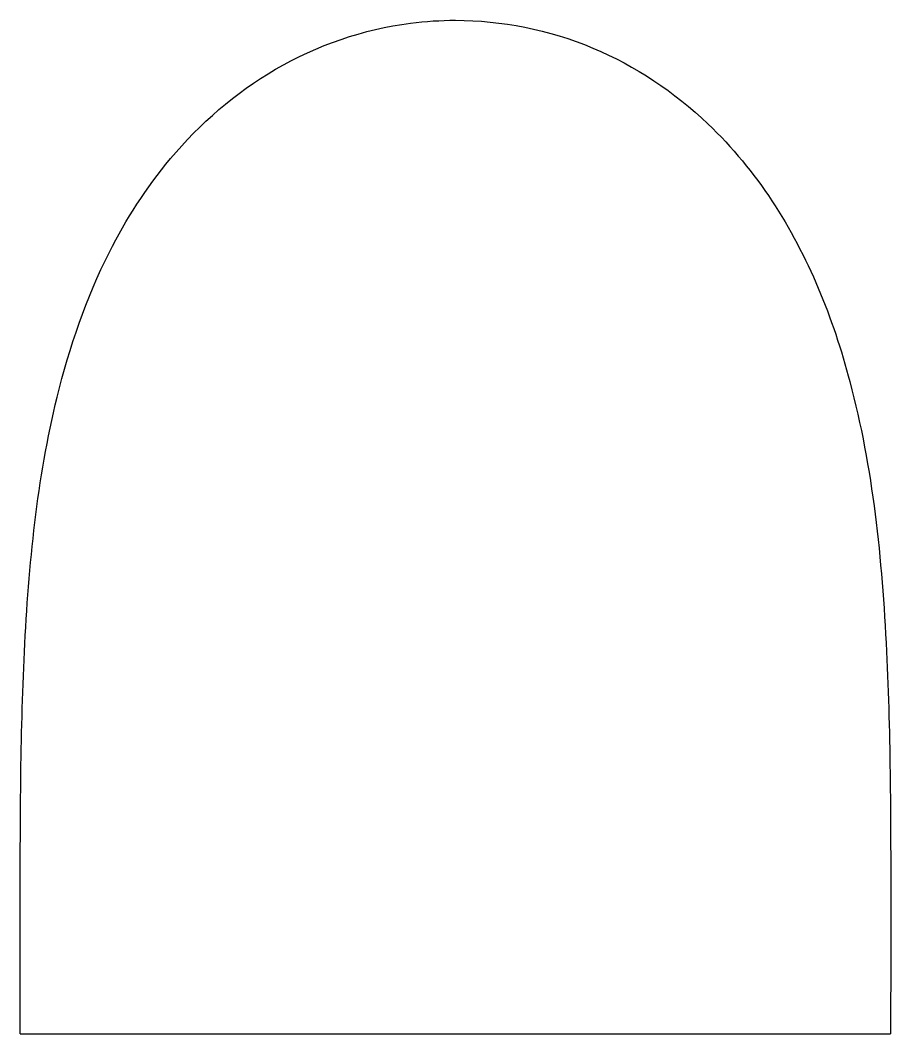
# Model space of a CAD drawing. Header units: millimetres. Extents: x 0 to 125, y 0 to 146.
import ezdxf

# ---------------------------------------------------------------- set-up
doc = ezdxf.new("R2010")
doc.units = ezdxf.units.MM

msp = doc.modelspace()

# ---------------------------------------------------------------- linework, layer by layer
msp.add_line((0, 0), (124.98, 0))
for points, knots in [([(-0.01, 17.62), (-0.01, 29.96), (-0.01, 42.5), (0.59, 54.86), (1.19, 67.35), (2.42, 79.67), (5.29, 91.38), (7.06, 98.62), (9.45, 105.61), (12.79, 112.22), (15.17, 116.92), (18.03, 121.43), (21.56, 125.65), (25.75, 130.66), (30.89, 135.13), (36.64, 138.48), (42.64, 141.97), (49.31, 144.24), (56.03, 145.11), (58.19, 145.39), (60.35, 145.52), (62.49, 145.52)], [2.689452, 2.689452, 2.689452, 2.689452, 6.331435, 6.331435, 6.331435, 10.010256, 10.010256, 10.010256, 12.282887, 12.282887, 12.282887, 13.901056, 13.901056, 13.901056, 15.822601, 15.822601, 15.822601, 17.823047, 17.823047, 17.823047, 18.46506, 18.46506, 18.46506, 18.46506]), ([(62.49, 145.52), (69.1, 145.52), (75.9, 144.18), (82.21, 141.54), (88.31, 138.98), (93.95, 135.21), (98.73, 130.65), (102.27, 127.28), (105.34, 123.52), (107.91, 119.61), (113.2, 111.6), (116.69, 102.82), (119.12, 93.63), (122.41, 81.27), (123.75, 68.17), (124.39, 54.89), (124.99, 42.52), (124.99, 29.97), (124.99, 17.62)], [18.46506, 18.46506, 18.46506, 18.46506, 20.447349, 20.447349, 20.447349, 22.362051, 22.362051, 22.362051, 23.777376, 23.777376, 23.777376, 26.683462, 26.683462, 26.683462, 30.595705, 30.595705, 30.595705, 34.240667, 34.240667, 34.240667, 34.240667])]:
    msp.add_open_spline(points, degree=3, knots=knots)
for points in [[(0, 0), (0, 5.8), (-0.01, 11.68), (-0.01, 17.62)], [(124.99, 17.62), (124.99, 11.68), (124.98, 5.8), (124.98, 0)]]:
    msp.add_open_spline(points, degree=3)

doc.saveas('drawing.dxf')
